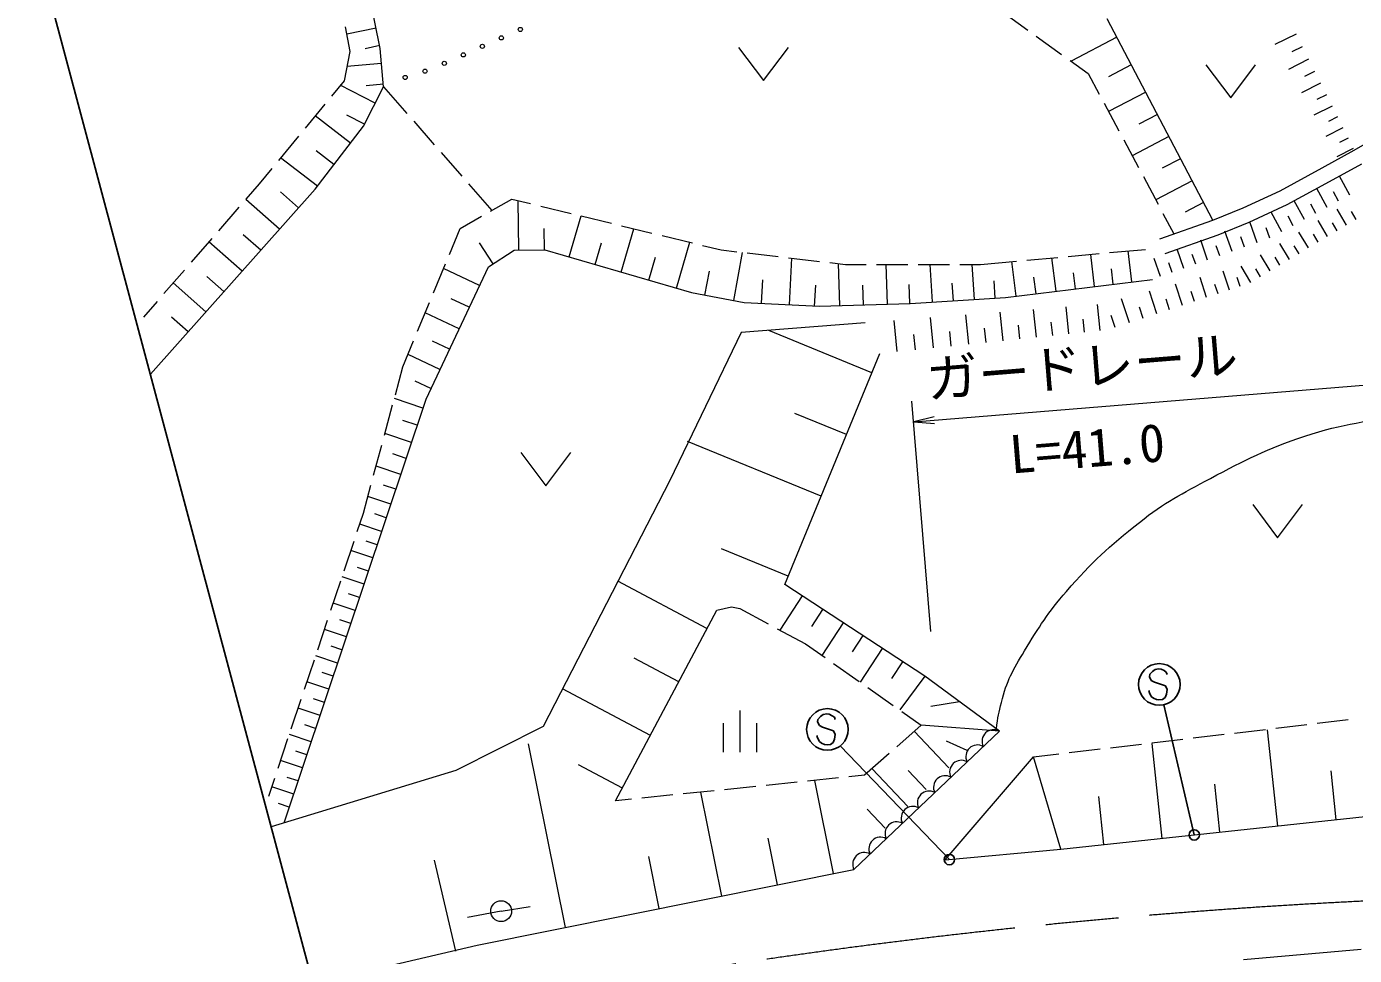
# Model space of a CAD drawing. Units: millimetres, scale not verified. Extents: x 40000 to 680000, y 20000 to 380000.
# Drawn here: x 395851 to 459620, y 266982 to 311618 of the extents above; entities that cross this region are included whole.
import ezdxf
from ezdxf.enums import TextEntityAlignment as Align

# ---------------------------------------------------------------- set-up
doc = ezdxf.new("R2010")
doc.units = ezdxf.units.MM
doc.header["$LTSCALE"] = 1000
doc.linetypes.add('CHAIN', pattern=[18.5, 12, -1.5, 3.5, -1.5])
for name, color, linetype, lineweight in [('M-BMK', 2, 'CHAIN', 13), ('M-BMK-OTRS', 5, 'Continuous', 25), ('M-STR-HTXT', 7, 'Continuous', 13), ('M-STR-STRC', 7, 'Continuous', 25), ('M-WORK', 1, 'Continuous', 13)]:
    doc.layers.add(name, color=color, linetype=linetype, lineweight=lineweight)
doc.styles.add('ＭＳ ゴシック', font='')
doc.styles.get('ＭＳ ゴシック').set_extended_font_data('MS Gothic')

# ---------------------------------------------------------------- blocks, each defined once
blk = doc.blocks.new('open_arrow')
at = {"color": 0, "linetype": 'Continuous', "lineweight": -2}
blk.add_lwpolyline([(7.5, 1.25), (0, 0), (7.5, -1.25)], dxfattribs=at)

msp = doc.modelspace()

# ---------------------------------------------------------------- linework, layer by layer
at = {"layer": 'M-BMK'}
msp.add_arc((474781, -30046), 300000, 85.42208, 102.40711, dxfattribs=at)
at = {"layer": 'M-BMK-OTRS'}
msp.add_line((410324, 262948), (395851, 317206), dxfattribs=at)
at = {"layer": 'M-STR-HTXT'}
for p, q in [((438453, 292622), (470190, 295207)), ((439274, 282545), (438372, 293618))]:
    msp.add_line(p, q, dxfattribs=at)
at = {"layer": 'M-STR-STRC'}
for p, q in [((449919, 280630), (449790, 280492)), ((450050, 280723), (449919, 280630)), ((450216, 280757), (450050, 280723)), ((450332, 280740), (450216, 280757)), ((450476, 280668), (450332, 280740)), ((450586, 280593), (450476, 280668)), ((450620, 280482), (450586, 280593)), ((449790, 280492), (449774, 280378)), ((449774, 280378), (449860, 280196)), ((449860, 280196), (450011, 280122)), ((450011, 280122), (450543, 279934)), ((449777, 279603), (449738, 279713)), ((449861, 279426), (449777, 279603)), ((449964, 279352), (449861, 279426)), ((450110, 279277), (449964, 279352)), ((450523, 279385), (450398, 279289)), ((450594, 279534), (450523, 279385)), ((450543, 279934), (450624, 279761)), ((450624, 279761), (450594, 279534)), ((450231, 279260), (450110, 279277)), ((450398, 279289), (450231, 279260)), ((451925, 272773), (450463, 279029)), ((433853, 278328), (433837, 278214)), ((433837, 278214), (433923, 278032)), ((433982, 278467), (433853, 278328)), ((433923, 278032), (434074, 277959)), ((434113, 278559), (433982, 278467)), ((434279, 278593), (434113, 278559)), ((434395, 278577), (434279, 278593)), ((434539, 278504), (434395, 278577)), ((434649, 278430), (434539, 278504)), ((434683, 278318), (434649, 278430)), ((433840, 277440), (433801, 277549)), ((433924, 277262), (433840, 277440)), ((434074, 277959), (434606, 277770)), ((434606, 277770), (434686, 277598)), ((434686, 277598), (434657, 277370)), ((434027, 277188), (433924, 277262)), ((434173, 277113), (434027, 277188)), ((434293, 277096), (434173, 277113)), ((434461, 277125), (434293, 277096)), ((434586, 277221), (434461, 277125)), ((434657, 277370), (434586, 277221)), ((440166, 271590), (434930, 277057))]:
    msp.add_line(p, q, dxfattribs=at)
for centre, radius in [((450248, 280005), 1000), ((434311, 277842), 1000), ((451925, 272773), 250), ((440166, 271590), 250)]:
    msp.add_circle(centre, radius, dxfattribs=at)
at = {"layer": 'M-WORK'}
for p, q in [((412839, 310562), (411103, 318951)), ((442712, 312323), (443931, 311448)), ((452812, 302313), (447749, 311991)), ((411159, 311609), (411380, 310420)), ((412636, 311546), (411225, 311254)), ((456813, 311254), (455803, 310749)), ((412811, 310699), (412105, 310553)), ((412995, 308717), (412839, 310562)), ((430035, 310617), (431235, 309017)), ((431235, 309017), (432435, 310617)), ((444337, 311156), (445555, 310281)), ((448213, 311105), (446012, 309953)), ((457117, 310648), (456612, 310395)), ((411380, 310420), (411099, 309012)), ((445961, 309990), (446836, 309361)), ((457420, 310042), (456459, 309561)), ((412900, 309840), (411236, 309699)), ((446836, 309361), (447363, 308375)), ((448904, 309784), (447803, 309208)), ((452476, 309785), (453676, 308185)), ((453676, 308185), (454876, 309785)), ((457709, 309465), (457228, 309225)), ((411099, 309012), (410493, 308276)), ((412595, 307936), (410916, 308797)), ((412026, 306825), (412995, 308717)), ((412985, 308841), (412153, 308771)), ((412995, 308717), (414113, 307441)), ((457997, 308889), (457084, 308431)), ((449595, 308464), (447813, 307531)), ((458272, 308341), (457815, 308112)), ((410175, 307890), (409223, 306731)), ((447598, 307934), (448304, 306611)), ((450154, 307395), (449263, 306929)), ((458546, 307792), (457677, 307357)), ((411407, 306019), (409708, 307322)), ((409712, 303807), (412026, 306825)), ((412079, 306928), (411239, 307359)), ((414442, 307065), (415430, 305936)), ((459068, 306749), (458242, 306336)), ((458807, 307271), (458373, 307053)), ((459609, 305670), (461621, 306848)), ((408905, 306345), (407952, 305186)), ((448540, 306170), (449246, 304846)), ((450713, 306326), (448949, 305403)), ((459317, 306253), (458903, 306047)), ((410613, 304983), (409751, 305645)), ((415760, 305560), (416748, 304431)), ((458066, 304826), (459609, 305670)), ((459565, 305758), (458779, 305364)), ((409820, 303948), (408050, 305305)), ((451267, 305267), (450385, 304806)), ((456054, 303731), (458066, 304826)), ((458425, 304167), (459978, 305017)), ((407635, 304800), (407029, 304064)), ((449482, 304405), (450188, 303082)), ((451820, 304209), (450074, 303295)), ((459402, 303521), (458909, 304432)), ((401797, 294917), (409712, 303807)), ((407029, 304064), (406380, 303316)), ((408911, 302908), (408051, 303673)), ((417077, 304055), (418194, 302779)), ((454271, 302908), (456054, 303731)), ((456391, 303061), (458425, 304167)), ((458308, 302929), (457817, 303837)), ((458855, 303225), (458609, 303680)), ((406053, 302939), (405069, 301806)), ((407992, 301875), (406377, 303313)), ((418134, 302744), (419163, 303327)), ((419163, 303327), (420054, 303110)), ((419487, 300876), (419462, 303254)), ((420540, 302992), (421998, 302638)), ((452369, 303161), (451495, 302704)), ((452812, 302313), (454271, 302908)), ((454570, 302220), (456391, 303061)), ((457219, 302339), (456729, 303245)), ((457764, 302634), (457518, 303088)), ((416669, 301915), (417698, 302498)), ((421906, 300547), (422481, 302521)), ((422484, 302520), (423941, 302166)), ((450276, 301417), (452812, 302313)), ((450423, 302641), (450950, 301655)), ((456132, 301751), (455617, 302703)), ((456676, 302045), (456431, 302498)), ((458333, 301529), (457875, 302292)), ((459245, 302077), (458789, 302837)), ((459699, 302350), (459472, 302729)), ((416155, 300671), (416669, 301915)), ((420721, 300889), (420710, 301917)), ((424411, 299816), (425019, 301904)), ((424427, 302048), (425885, 301694)), ((453079, 301612), (454570, 302220)), ((453743, 300805), (453401, 301783)), ((454948, 301228), (454596, 302231)), ((455561, 301442), (455382, 301953)), ((457418, 300979), (456957, 301745)), ((457876, 301254), (457646, 301636)), ((458789, 301803), (458561, 302183)), ((404742, 301428), (403758, 300296)), ((406198, 299861), (404609, 301276)), ((407095, 300868), (406256, 301615)), ((418253, 300222), (417608, 301221)), ((423158, 300182), (423463, 301226)), ((426371, 301576), (427828, 301222)), ((427060, 299044), (427704, 301252)), ((428314, 301104), (429205, 300887)), ((450525, 300710), (453079, 301612)), ((452570, 300394), (452236, 301348)), ((453157, 300600), (452985, 301088)), ((454346, 301016), (454170, 301518)), ((456498, 300426), (456036, 301196)), ((456958, 300703), (456728, 301086)), ((418027, 300076), (419262, 300874)), ((419262, 300874), (420732, 300889)), ((420732, 300889), (427784, 298833)), ((425736, 299430), (426058, 300534)), ((429205, 300887), (429961, 300798)), ((429813, 298457), (430240, 300766)), ((430458, 300740), (431947, 300565)), ((432444, 300506), (433934, 300331)), ((432489, 298251), (432605, 300487)), ((443881, 300387), (445374, 300524)), ((445291, 298897), (445094, 300499)), ((445872, 300570), (447366, 300707)), ((447144, 299125), (446955, 300669)), ((447864, 300753), (449587, 300911)), ((448932, 299344), (448749, 300834)), ((450307, 299601), (450003, 300470)), ((451425, 299992), (451099, 300924)), ((451998, 300193), (451830, 300670)), ((455575, 299872), (455111, 300644)), ((456037, 300149), (455806, 300534)), ((403430, 299918), (402447, 298785)), ((415036, 293720), (418027, 300076)), ((415392, 298822), (415964, 300208)), ((417601, 299171), (415872, 299985)), ((428428, 298714), (428642, 299868)), ((434430, 300273), (435186, 300184)), ((434907, 298208), (434842, 300224)), ((435186, 300184), (436173, 300184)), ((436673, 300184), (438173, 300184)), ((437190, 298281), (437129, 300184)), ((438673, 300184), (440173, 300184)), ((439353, 298382), (439242, 300184)), ((440673, 300184), (441660, 300184)), ((441366, 298506), (441263, 300184)), ((441660, 300184), (443383, 300342)), ((443368, 298660), (443164, 300322)), ((446218, 299011), (446123, 299783)), ((448038, 299234), (447947, 299979)), ((450866, 299796), (450703, 300262)), ((453615, 298952), (453316, 299863)), ((454648, 299314), (454177, 300098)), ((455112, 299593), (454879, 299979)), ((404456, 297904), (402892, 299298)), ((405327, 298883), (404512, 299608)), ((431147, 298321), (431205, 299439)), ((433698, 298188), (433750, 299196)), ((436049, 298245), (436018, 299196)), ((438272, 298316), (438243, 299218)), ((440360, 298444), (440308, 299283)), ((442369, 298568), (442317, 299403)), ((442865, 298598), (449925, 299466)), ((444329, 298778), (444231, 299580)), ((451360, 298212), (451023, 299239)), ((452521, 298593), (452204, 299561)), ((453068, 298772), (452919, 299228)), ((454136, 299123), (453994, 299557)), ((417113, 298134), (416249, 298541)), ((427784, 298833), (430317, 298364)), ((438291, 298317), (442865, 298598)), ((448819, 297378), (448439, 298536)), ((450127, 297807), (449770, 298898)), ((450744, 298010), (450575, 298523)), ((451941, 298402), (451782, 298886)), ((402119, 298408), (401471, 297660)), ((414629, 296973), (415202, 298360)), ((416625, 297097), (414996, 297863)), ((430317, 298364), (433929, 298176)), ((433929, 298176), (438291, 298317)), ((442754, 296523), (442612, 297895)), ((444353, 296688), (444215, 298021)), ((445905, 296849), (445771, 298143)), ((447412, 297005), (447282, 298261)), ((449473, 297593), (449294, 298138)), ((403611, 296954), (402819, 297659)), ((436120, 297387), (430162, 296910)), ((437664, 295996), (437509, 297495)), ((439411, 296177), (439260, 297633)), ((441107, 296352), (440961, 297766)), ((443553, 296606), (443484, 297272)), ((445129, 296769), (445062, 297416)), ((446658, 296927), (446593, 297555)), ((448124, 297150), (447934, 297729)), ((430162, 296910), (426740, 289809)), ((436444, 294984), (431495, 297016)), ((438537, 296086), (438462, 296814)), ((440259, 296265), (440186, 296971)), ((441930, 296438), (441859, 297124)), ((413925, 295266), (414439, 296511)), ((416165, 296119), (415351, 296503)), ((432263, 284804), (436823, 295909)), ((413561, 293920), (413925, 295266)), ((415705, 295142), (414172, 295864)), ((415272, 294222), (414506, 294583)), ((408215, 273349), (415036, 293720)), ((413040, 291989), (413431, 293438)), ((414889, 293282), (413513, 293742)), ((435224, 292015), (432750, 293031)), ((414613, 292456), (413925, 292686)), ((412519, 290059), (412910, 291507)), ((414337, 291630), (413059, 292058)), ((434005, 289045), (427596, 291677)), ((414080, 290864), (413441, 291078)), ((419586, 291144), (420786, 289544)), ((420786, 289544), (421986, 291144)), ((413823, 290097), (412636, 290494)), ((412025, 288230), (412388, 289576)), ((413585, 289385), (412991, 289584)), ((426740, 289809), (420654, 277988)), ((413346, 288673), (412244, 289042)), ((454732, 288650), (455932, 287050)), ((455932, 287050), (457132, 288650)), ((411734, 287360), (412025, 288230)), ((412903, 287351), (411849, 287704)), ((413125, 288012), (412574, 288196)), ((411100, 285463), (411576, 286885)), ((412480, 286085), (411426, 286438)), ((412692, 286718), (412164, 286894)), ((432426, 285200), (429221, 286516)), ((412056, 284821), (411003, 285174)), ((412268, 285453), (411741, 285630)), ((410466, 283566), (410942, 284989)), ((428526, 282697), (424245, 284962)), ((438991, 280395), (432263, 284804)), ((411633, 283558), (410581, 283910)), ((411845, 284189), (411318, 284366)), ((433099, 284256), (432026, 282617)), ((424141, 274410), (428994, 283581)), ((428994, 283581), (429703, 283727)), ((429703, 283727), (430109, 283654)), ((430109, 283654), (431465, 282921)), ((434082, 283612), (433546, 282792)), ((409832, 281669), (410308, 283092)), ((411210, 282295), (410159, 282647)), ((411422, 282926), (410896, 283102)), ((431905, 282683), (433260, 281949)), ((435066, 282967), (434040, 281403)), ((433260, 281949), (434196, 281294)), ((436004, 282352), (435492, 281570)), ((410788, 281033), (409737, 281385)), ((410999, 281664), (410473, 281840)), ((427167, 280128), (425026, 281261)), ((436943, 281737), (435880, 280115)), ((409198, 279772), (409674, 281195)), ((434606, 281007), (435835, 280146)), ((437917, 281099), (437385, 280288)), ((410366, 279772), (409316, 280124)), ((410577, 280403), (410051, 280579)), ((438991, 280395), (437787, 278778)), ((442571, 277761), (438991, 280395)), ((410155, 279142), (409630, 279318)), ((425808, 277559), (421584, 279794)), ((436244, 279859), (437473, 278999)), ((408564, 277875), (409040, 279298)), ((409944, 278512), (408894, 278864)), ((430120, 276748), (430120, 278748)), ((437882, 278712), (438819, 278056)), ((440658, 279169), (439270, 278941)), ((409733, 277883), (409208, 278058)), ((429320, 276748), (429320, 278148)), ((430920, 276748), (430920, 278148)), ((438819, 278056), (437645, 277014)), ((442571, 277761), (438819, 278056)), ((455845, 277905), (457334, 278081)), ((457831, 278139), (459320, 278316)), ((407930, 275979), (408406, 277401)), ((409522, 277253), (408473, 277604)), ((420654, 277988), (416467, 275877)), ((442571, 277761), (435586, 271115)), ((440143, 275995), (438481, 277756)), ((451872, 277435), (453362, 277611)), ((453858, 277670), (455348, 277846)), ((455937, 273203), (455441, 277826)), ((409311, 276624), (408787, 276799)), ((421736, 268327), (419961, 277147)), ((441022, 276825), (440023, 277284)), ((445914, 276730), (447403, 276906)), ((447900, 276965), (449390, 277141)), ((449886, 277200), (451376, 277376)), ((450389, 272609), (449900, 277171)), ((409101, 275995), (408053, 276346)), ((424467, 275025), (422355, 276142)), ((437271, 276682), (436098, 275640)), ((439966, 271571), (444203, 276528)), ((444203, 276528), (445417, 276671)), ((445525, 272087), (444203, 276528)), ((407481, 274634), (407772, 275504)), ((416467, 275877), (407600, 273161)), ((408890, 275366), (408366, 275541)), ((434845, 275511), (433353, 275358)), ((436098, 275640), (435342, 275562)), ((438170, 274135), (436453, 275956)), ((439050, 274964), (438191, 275875)), ((458747, 273505), (458496, 275847)), ((408680, 274737), (407632, 275088)), ((428876, 274897), (427384, 274744)), ((430866, 275102), (429374, 274948)), ((432855, 275307), (431363, 275153)), ((434606, 270918), (433705, 275394)), ((453163, 272906), (452915, 275217)), ((408469, 274109), (407946, 274284)), ((424897, 274488), (424141, 274410)), ((426887, 274693), (425395, 274539)), ((429234, 269837), (428229, 274831)), ((447588, 272308), (447341, 274620)), ((437078, 273104), (436219, 274015)), ((445525, 272087), (462224, 273877)), ((431920, 270377), (431469, 272615)), ((426238, 269233), (425735, 271730)), ((439966, 271571), (445525, 272087)), ((416462, 267182), (415441, 271563)), ((417487, 267472), (435586, 271115)), ((418642, 269110), (417032, 268813)), ((418642, 269110), (420034, 269329)), ((409607, 265636), (417487, 267472)), ((454284, 266783), (459948, 267288))]:
    msp.add_line(p, q, dxfattribs=at)
for centre, radius in [((419566, 311478), 100), ((417740, 310663), 100), ((418653, 311071), 100), ((415913, 309847), 100), ((416827, 310255), 100), ((414988, 309473), 100), ((414034, 309172), 100), ((418642, 269110), 500)]:
    msp.add_circle(centre, radius, dxfattribs=at)
for centre in [(442293, 277276), (441517, 276538), (440740, 275800), (439964, 275061), (439188, 274323), (438412, 273585), (437636, 272846), (436860, 272108), (436083, 271369)]:
    msp.add_arc(centre, 559, 60.06809, 207.07346, dxfattribs=at)
msp.add_open_spline([(442430, 277865), (442491, 278452), (442540, 278652), (442664, 279145), (442920, 280172), (443226, 280711), (443774, 281616), (444483, 282785), (444894, 283445), (445791, 284477), (447027, 285899), (447820, 286618), (449294, 287792), (450518, 288768), (451321, 289164), (452702, 289903), (454414, 290819), (455399, 291311), (457237, 291936), (459121, 292576), (460269, 292604), (462209, 293046), (463389, 293315), (464072, 293386), (465227, 293750), (466117, 294030), (466617, 294216), (467432, 294672), (468368, 295196), (468692, 295511), (469611, 296344)], degree=3, knots=[0, 0, 0, 0, 1, 1, 1, 2, 2, 2, 3, 3, 3, 4, 4, 4, 5, 5, 5, 6, 6, 6, 7, 7, 7, 8, 8, 8, 9, 9, 9, 10, 10, 10, 10], dxfattribs=at)

# ---------------------------------------------------------------- block references
at = {"layer": 'M-STR-HTXT', "xscale": 133, "yscale": 133, "rotation": 4.7}
msp.add_blockref('open_arrow', (438453, 292622), dxfattribs=at)

# ---------------------------------------------------------------- texts
at = {"layer": 'M-STR-HTXT', "style": 'ＭＳ ゴシック'}
msp.add_text('ガードレール', height=1833, rotation=4.656, dxfattribs=at).set_placement((446532, 295275), align=Align.MIDDLE_CENTER)
msp.add_text('L=41.0', height=1833, rotation=4.656, dxfattribs=at).set_placement((446901, 289892), align=Align.BOTTOM_CENTER)

doc.saveas('drawing.dxf')
